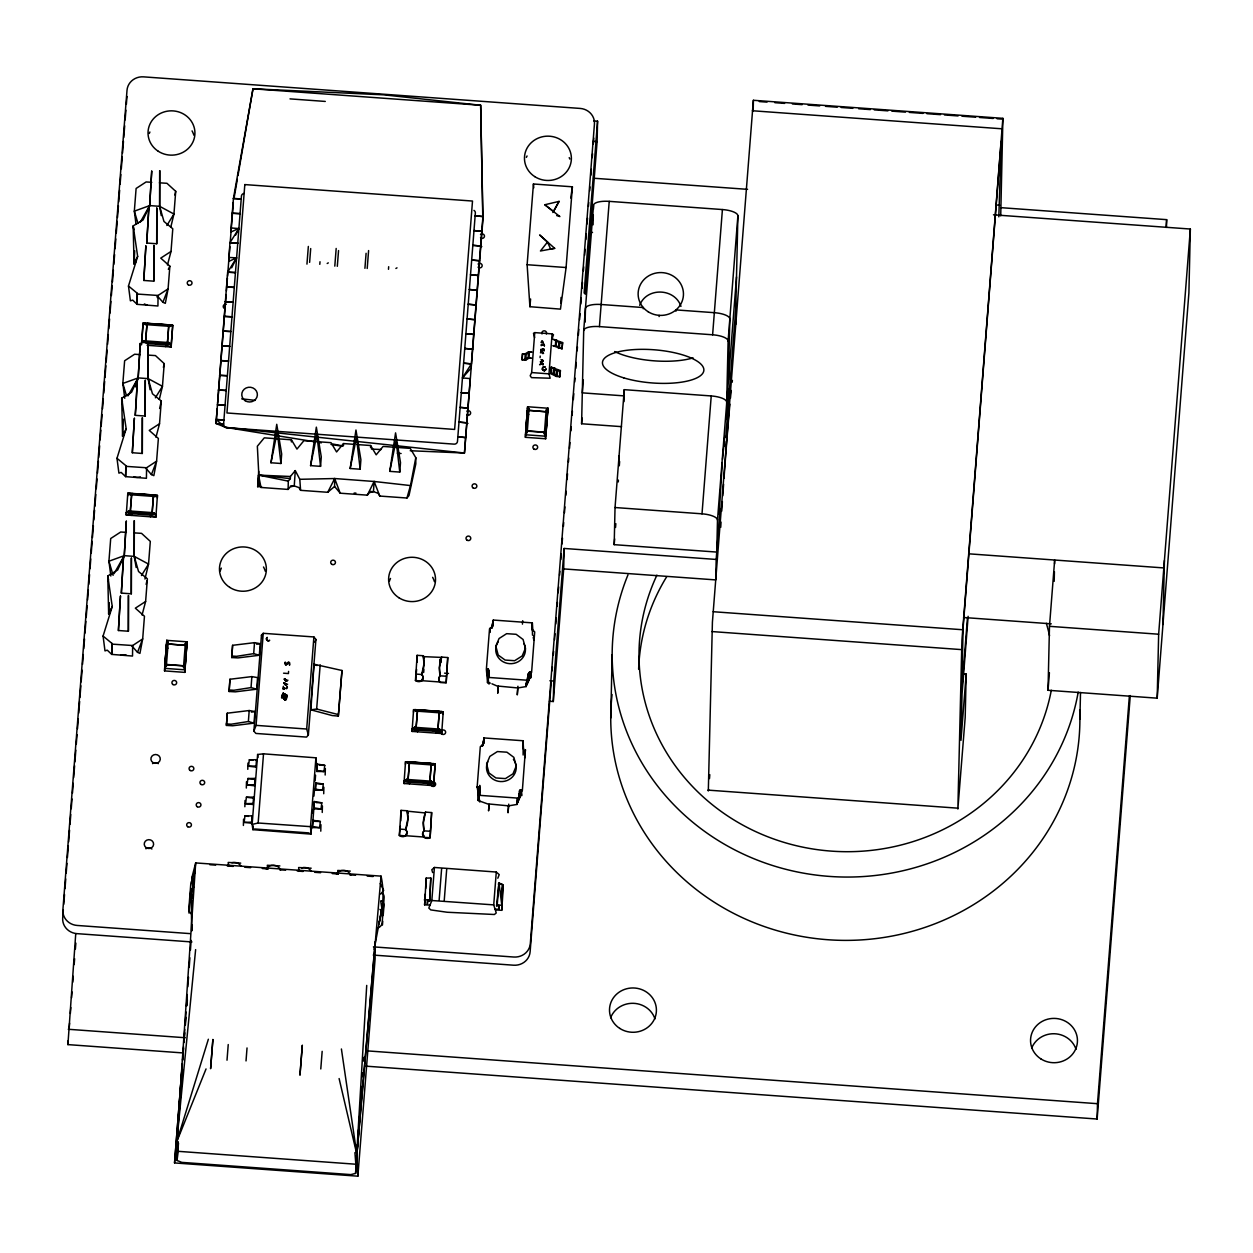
<?xml version="1.0" encoding="UTF-8"?>
<svg xmlns="http://www.w3.org/2000/svg" width="1253" height="1253" viewBox="0 0 1253 1253"><rect width="100%" height="100%" fill="white"/><g stroke="black" fill="none" stroke-linecap="round" stroke-linejoin="round"><path stroke-width="1.5" d="M520.214 790.126L518.601 798.161L479.617 795.342C479.695 771.535 480.212 797.268 478.301 800.573L489.093 804.442L488.56 810.879L489.109 803.987L508.593 805.851L516.972 804.442L520.277 790.095L519.306 791.176M490.33 683.104L487.527 682.681L489.234 670.731M128.386 631.23L128.448 595.567L128.386 631.23L118.408 630.51L120.46 596.036L118.408 630.51M131.314 593.812L131.377 558.149L131.314 593.812L121.337 593.092L123.389 558.619L121.337 593.092M142.294 453.461L142.356 417.797L142.294 453.461L132.317 452.74L134.384 418.283L132.317 452.74M145.223 416.043L145.285 380.379L145.223 416.043L135.246 415.323L137.313 380.849L136.091 403.967M153.79 281.173L153.853 245.51L153.79 281.173L143.813 280.453L145.865 245.98L143.813 280.453M156.719 243.755L156.782 208.076L156.719 243.755L146.742 243.035L148.794 208.562L146.742 243.035M520.982 790.502L521.812 795.592L520.715 794.324L521.029 790.063M530.207 672.61L531.037 677.716L529.941 676.432L530.254 672.172M227.294 713.192L226.433 725.424L232.666 725.769L253.999 723.138L254.939 711.563L249.206 710.529L227.294 713.192L226.433 725.424M229.957 679.251L229.095 691.499L235.313 691.844L256.661 689.197L257.585 677.622L251.869 676.604L229.957 679.251L229.095 691.499M232.604 645.311L231.742 657.559L237.976 657.903L259.308 655.272L260.248 643.697L254.516 642.664L232.604 645.311L231.742 657.559M543.003 363.809L543.003 365.046C543.426 361.068 538.508 365.641 539.683 364.717L542.878 363.574M447.744 657.559L446.178 682.744L440.069 682.368L439.145 681.225L438.863 678.045L440.21 675.837L439.396 667.677L441.667 657.073L447.744 657.559L446.178 682.744M489.281 671.451L487.354 668.773L488.247 669.118M524.631 758.175L525.43 749.654L522.36 790.455L517.332 803.126L521.514 793.979L520.324 790.079M533.903 635.569L533.856 640.283L533.245 637.323M357.074 444.549L370.637 445.52L376.182 454.823L383.105 446.428L410.248 448.386L415.792 457.69L415.808 463.908L408.995 495.53L406.943 498.021L379.8 496.063L378.155 493.306L373.457 491.63L369.384 492.664L367.333 495.154L340.189 493.196L334.598 486.462L334.692 478.536L299.812 479.304L295.269 470.595L290.398 476.5L290.351 478.646L288.3 481.136L288.112 489.422L260.984 487.464L259.324 484.707L257.351 446.225L264.273 437.845L291.416 439.803L296.961 449.091L303.884 440.696L331.027 442.669L336.571 451.957L343.494 443.562L353.189 444.267M425.581 812.101L423.31 822.688L424.109 830.864C420.1 834.905 424.892 840.277 430.108 837.771L431.643 812.586L425.581 812.101L424.642 813.103M431.643 812.586L430.108 837.771M122.716 561.046L124.266 555.659L126.318 521.201L124.266 555.659L117.657 570.005L107.774 575.957L112.253 606.499L103.075 636.07L111.909 643.369L111.721 654.395L132.52 656.055L132.661 645.53L142.685 638.936L144.455 616.241L135.34 608.175L145.614 601.503L147.384 578.823L138.55 571.509L134.243 556.379L134.306 520.715L134.243 556.379L136.185 567.499M135.59 386.864L138.175 377.905L140.242 343.432L138.175 377.905L131.565 392.236L121.698 398.188L126.161 428.745L116.983 458.3L125.833 465.615L125.629 476.626L146.429 478.301L146.57 467.761L156.594 461.167L158.379 438.472L149.248 430.406L159.523 423.749L161.308 401.054L152.459 393.755L148.152 378.625L148.214 342.946L148.152 378.625L150.094 389.746M148.12 210.974L149.671 205.602L151.723 171.144L149.671 205.602L143.061 219.948L133.178 225.9L137.658 256.442L128.479 286.013L137.313 293.312L137.125 304.338L157.925 305.998L158.066 295.473L168.09 288.879L169.86 266.184L160.744 258.118L171.019 251.446L172.789 228.766L163.955 221.452L159.648 206.322L159.711 170.659L159.648 206.322L161.261 215.594M962.273 673.754L966.173 674.036L965.186 717.515L957.856 809.031L961.928 640.173L1002.87 118.33L753.366 100.287L712.409 622.146L708.321 790.972L708.556 789.437M1000.724 215.876L1002.901 118.346M427.68 900.437L427.383 904.039L427.492 900.891L429.716 900.97L430.797 878.008L426.177 878.118L425.722 888.487M111.909 643.369L111.721 654.395L107.257 650.15L104.986 650.887L103.075 636.07M125.833 465.615L125.629 476.626L121.165 472.397L118.91 473.133L116.983 458.3M137.313 293.312L137.125 304.338L132.661 300.093L130.39 300.83L128.479 286.013M182.922 1052.927L67.913 1044.61L75.744 933.642M127.728 495.875L127.79 493.322L130.14 493.228L130.03 494.7L154.98 496.517L157.424 495.468L157.361 498.021M128.761 510.911L128.636 512.649L128.761 510.911L153.712 512.712L155.92 514.623L155.873 517.176L126.24 515.03L126.287 512.477L128.761 510.911L131.816 513.699L150.532 515.046L150.407 516.784M131.69 515.422L131.816 513.699M147.102 345.295L171.175 347.034L172.726 325.326L170.283 326.375L145.332 324.574L145.442 323.102L143.093 323.18L141.542 344.888M143.938 342.257L144.064 340.785L169.014 342.586L171.222 344.481L171.175 347.034L165.835 344.92L147.118 343.557L144.064 340.785L141.605 342.335L143.093 323.18L172.726 325.326L171.222 344.481L141.605 342.335L143.938 342.257L144.064 340.785M153.586 514.184L153.712 512.712L153.586 514.184L155.92 514.623L126.287 512.477L128.636 512.383M155.09 495.045L154.98 496.517L155.09 495.045L157.424 495.468L155.873 517.176L150.517 515.312M168.889 344.058L169.014 342.586L168.889 344.058L171.222 344.481M170.392 324.903L170.283 326.375L170.392 324.903L172.726 325.326M184.817 672.375L184.88 669.822L164.613 668.35L166.351 666.001L168.2 642.429L166.633 642.57L166.806 640.361L187.073 641.818L184.817 672.375L164.55 670.903L164.785 665.891L166.508 665.86M164.785 665.891L166.351 666.001M166.743 642.914L166.806 640.361L168.2 642.429L166.633 642.303M185.068 667.348L183.502 667.238L185.35 643.666L187.073 641.818L184.88 669.822L183.502 667.238L185.068 667.348L184.88 669.822M186.901 643.776L185.35 643.666L186.901 643.776L187.073 641.818M470.157 382.619L470.251 378.625L462.451 377.905L471.394 363.887L482.922 216.55L480.651 105.252L383.653 94.836L252.981 88.791L233.418 198.507L231.1 227.983L238.9 228.547L229.957 242.722L228.704 261.438L236.598 257.867L227.654 272.183L216.033 423.514L226.464 427.68L454.134 444.142A3.132 2.96 1.3 0 0 457.486 441.416L475.357 213.041A3.132 2.96 1.3 0 0 473.994 210.379M231.1 227.983L231.022 231.977L238.9 228.391L235.611 235.047M244.116 822.36L251.571 823.205L251.602 822.172L244.116 822.36L244.946 815.938L252.104 815.844L252.072 816.862M245.572 803.643L253.043 804.489L253.059 803.471L245.572 803.643L246.402 797.237L253.56 797.127L253.545 798.145L246.402 797.237M247.045 784.942L254.5 785.772L254.531 784.754L247.045 784.942L247.875 778.52L255.032 778.411L255.001 779.444L247.875 778.52M248.501 766.225L255.972 767.071L255.988 766.037L248.501 766.225L249.331 759.804L256.489 759.71L256.473 760.728M291.369 441.933L291.416 439.803M312.389 827.591L312.921 820.245L320.376 821.498L319.546 827.7L312.389 827.591L314.378 801.528L321.833 802.797L321.019 808.999L313.861 808.89L314.378 801.528M312.921 820.245L312.89 821.263L320.376 821.498M315.317 790.173L315.85 782.812L323.305 784.08L322.475 790.283L315.317 790.173L315.85 782.812M316.79 771.456L317.307 764.095L324.762 765.364L323.947 771.566L316.79 771.456L317.307 764.095M343.447 445.708L343.494 443.562M370.59 447.666L370.637 445.52M405.486 764.361L405.533 761.793L407.883 761.714L407.773 763.187L432.724 764.988L435.167 763.938L433.616 785.647L403.983 783.501L404.046 780.948L406.505 779.397L431.455 781.199L433.663 783.094L433.616 785.647L428.275 783.532L409.559 782.17L406.505 779.397L406.379 781.12L406.505 779.397M409.433 783.908L409.559 782.17M413.537 712.252L413.6 709.684L415.949 709.605L415.824 711.077L440.774 712.879L443.233 711.829L443.17 714.382M414.555 727.288L414.445 729.011L414.555 727.288L439.505 729.089L441.729 730.985L441.667 733.538L412.049 731.407L412.096 728.839L414.555 727.288L417.625 730.06L436.326 731.423L436.216 733.146M417.5 731.799L417.625 730.06M431.33 782.671L431.455 781.199L431.33 782.671L433.663 783.094L435.167 763.938L432.833 763.516L432.724 764.988L432.833 763.516M439.396 730.562L439.505 729.089L439.396 730.562L441.729 730.985L412.096 728.839L414.445 728.76M440.899 711.406L440.774 712.879L440.899 711.406L443.233 711.829L441.667 733.538L436.326 731.674M498.334 686.096L497.786 692.987L498.334 686.096L517.818 687.96L526.197 686.55C526.244 671.404 537.271 662.947 526.558 685.234L530.739 676.087L529.549 672.188L530.583 671.906M545.681 438.769L544.35 433.632L546.198 410.06L547.921 408.227L545.681 438.769L525.399 437.313L525.634 432.285L527.2 432.395L529.048 408.823L527.654 406.755L547.921 408.227L547.859 410.78M525.634 432.285L527.2 432.395L525.461 434.76L545.728 436.216L545.916 433.757L544.35 433.632L545.916 433.757M527.591 409.308L527.654 406.755L527.482 408.713L529.048 408.823L527.482 408.964M549.394 701.241L553.293 701.523L553.763 681.052L564.132 548.454L716.183 559.449L715.714 579.904L563.678 568.909L564.132 548.454M621.519 426.646L581.596 423.765L583.71 330.588L593.515 205.351A15.631 5.106 4.5 0 1 609.224 201.357L722.417 209.549A15.631 5.106 4.5 0 1 737.892 215.782L735.777 308.974M585.135 322.099L585.449 308.489A15.631 5.106 4.5 0 1 601.158 304.495L643.259 307.549L643.228 308.771M593.076 224.804L593.295 215.077M593.421 209.235L593.515 205.351M585.167 294.22L597.101 141.636L597.571 121.165L593.671 120.883M675.978 311.198L676.009 309.914L714.351 312.686A15.631 5.106 4.5 0 1 729.826 318.92L728.416 381.194L717.483 520.058L716.763 552.072L614.189 544.663L615.035 507.528L624.26 389.667L711.234 395.948A15.631 5.106 4.5 0 1 726.709 402.197M610.728 718.047L612.169 654.724M618.857 464.91L619.06 455.967M623.978 401.68L624.26 389.667M659.094 316.555L659.109 315.349M726.677 403.294L728.103 341.02L737.892 215.782M727.132 419.473L727.836 388.555M735.699 324.527L736.169 304.056L725.753 437.031M753.194 110.812L753.398 100.303M998.829 216.847L1001.178 141.276L963.134 627.502L961.693 691.437L967.457 617.776M993.472 214.811L1190.35 229.033L1188.893 292.983L1157.192 698.172L1048.025 690.278L1049.481 626.328L1054.666 560.028L1054.587 563.897M1054.18 581.345L1054.415 571.65M1079.898 719.347L1080.509 692.486M366.142 1066.178L1097.127 1119.023L1097.487 1103.689L1129.392 695.822M1166.48 227.326L1166.653 219.651L1000.975 207.669M1157.192 698.172L1158.649 634.222L1190.35 229.033M1162.956 624.495L1164.413 560.545M243.395 825.461L243.552 819.211M244.852 806.76L245.024 800.51M246.324 788.043L246.481 781.794M247.781 769.326L247.953 763.077M320.784 831.178L320.94 824.709M322.24 812.461L322.413 805.992M323.713 793.744L323.869 787.276M325.169 775.027L325.341 768.559M529.064 358.092L529.22 352.375L531.914 352.062L528.609 351.764L525.258 353.8L522.501 353.753L522.047 359.564L525.727 360.128L529.064 358.092L531.444 358.201L528.171 357.622L524.882 359.58L522.047 359.564M553.309 374.052L553.466 368.1L551.21 367.16L550.74 373.613L556.238 376.401L559.825 376.855L560.389 370.575L551.21 367.16L550.74 373.613M555.486 346.047L555.659 340.111L553.309 339.328L562.581 342.586L562.017 348.851L552.824 345.687L556.128 345.577L559.371 348.036L562.127 348.381M380.677 900.923L381.899 908.409L378.86 923.994C383.105 908.613 384.577 891.979 381.037 876.129L195.687 862.925L176.798 1141.593L177.127 1160.497L181.779 1162.377L350.84 1174.609L355.586 1173.403L357.387 1144.788M182.327 1063.907L174.543 1162.925L357.857 1176.175L375.117 958.733L374.96 941.974M408.353 812.774L407.1 810.754L401.023 810.378L400.741 820.903M496.266 909.929L501.701 910.336L502.641 884.602L498.945 882.942L496.58 905.794L498.835 906.044L498.71 909.224L494.919 909.161M178.177 1141.593L177.127 1160.497L178.49 1143.034M423.201 655.726L424 663.777L421.728 674.506C425.519 678.86 420.569 684.013 415.448 680.536L417.124 655.335L423.201 655.726L424.454 657.747M417.124 655.335L417.233 662.054M407.1 810.754L407.898 818.804L405.627 829.533C409.433 833.903 404.453 839.04 399.331 835.532L401.023 810.378M284.4 699.581C283.131 696.229 285.308 702.541 286.42 699.096L284.917 699.988M618.277 481.935L618.371 480.071M542.894 341.677L542.674 341.286M724.767 441.463L724.547 445.817M109.215 602.662L108.651 614.08L110.186 612.733L110.452 609.444M123.405 419.207L122.575 436.31L124.094 434.963L124.36 431.674M134.713 250.71L134.055 264.023L135.59 262.676L135.841 259.387M560.764 303.289L561.062 297.447M338.326 716.089L341.975 670.48L314.017 664.231L310.885 709.824L332.139 715.541L338.326 716.089L341.975 670.48M366.722 985.406L355.586 1173.403M290.398 485.992L294.251 485.913L298.934 487.574L300.579 490.33L327.722 492.288L334.692 478.536L374.13 481.481L373.457 491.63L369.588 491.505M523.143 755.026L523.081 740.758L484.097 737.939L482.389 746.146M532.494 635.224L532.306 622.866L493.322 620.047L491.615 628.254M559.371 348.036L559.762 342.194M261.517 486.634L257.679 486.712L258.713 471.316M295.269 470.595L294.251 485.913L290.163 486.947L288.112 489.422M524.882 359.58L525.258 353.8M429.983 905.073L424.61 904.838L425.347 893.937M501.701 910.336L503.189 888.675L502.641 884.602L498.271 884.085M182.311 1064.189L174.543 1162.925M182.578 1060.32L183.549 1046.772M183.956 1040.977L184.786 1029.371M185.209 1023.56L186.024 1011.954M186.446 1006.143L187.277 994.537M187.825 986.8L188.514 977.121M189.203 967.441L189.892 957.778M190.44 950.04L191.129 940.361M399.331 835.532L400.349 826.338M559.934 376.37L557.209 376.041L557.632 370.215M246.027 1060.931L247.029 1047.947M508.593 805.397L508.045 812.79L508.718 804.144M517.818 687.505L517.27 694.914L517.943 686.252M518.601 798.161L519.588 790.706M527.811 680.269L528.421 673.55L527.811 680.269L488.827 677.45L488.435 669.243L488.827 677.45M164.895 664.67L166.524 643.838L186.791 645.499L166.524 643.838L164.895 664.67L185.178 665.923L186.728 645.295M226.307 723.921L231.225 724.203L248.376 721.524L249.206 710.529M228.954 689.98L233.888 690.262L251.039 687.584L251.869 676.604M231.617 656.039L236.535 656.337L253.686 653.643L254.516 642.664M362.023 1086.508L356.886 1154.577L357.857 1176.175M364.231 1057.328L363.934 1061.213L364.247 1057.25M528.171 357.622L528.609 351.764M525.743 431.063L527.372 410.232L547.639 411.908L546.026 432.332L525.743 431.063L527.372 410.232L547.639 411.908M517.411 798.678L516.972 804.442L517.458 798.881M526.495 682.713L526.197 686.55L526.526 682.854M547.577 411.704L546.026 432.332L525.821 430.719M556.128 345.577L556.583 339.704M619.295 465.834L619.624 461.527M152.02 514.341L153.524 494.982L131.769 493.384L130.202 512.555L152.02 514.341L153.524 494.982L131.69 493.604M167.338 344.199L168.826 324.84L147.071 323.258L145.505 342.414L167.338 344.199L168.826 324.84L146.993 323.462M212.885 1039.457L210.598 1068.699L212.885 1039.63M257.679 486.712L258.572 475.106L290.398 476.5M253.873 731.157L256.082 725.362L263.24 633.313L313.892 636.947L315.913 639.469L308.363 734.963L306.546 737.093L255.91 733.444L253.873 731.157L261.485 635.114L263.24 633.313M311.574 826.51L310.979 834.106L252.902 829.674L253.2 825.837M252.902 829.674L252.135 824.411L258.149 823.002L263.522 753.836L315.913 757.814L316.461 763.797M312.608 813.197L312.905 809.407M313.939 796.094L314.393 790.392M315.129 780.901L315.568 775.2M429.763 782.812L431.267 763.453L409.512 761.871L407.945 781.026L429.763 782.812L431.267 763.453L409.433 762.075M437.83 730.703L439.333 711.344L417.578 709.762L415.996 728.917L437.83 730.703L439.333 711.344L417.5 709.965M496.282 872.041L493.729 904.885L496.219 912.951L494.418 914.502L447.149 912.247L430.766 909.913L428.824 908.049L431.831 900.515L434.415 867.468L496.282 872.041L499.211 874.625L497.817 878.228M439.161 899.983L441.604 868.846M444.251 900.359L446.694 869.222M522.156 360.065L522.501 353.753M552.103 333.878L549.002 373.848L550.145 378.218L531.507 377.639L530.176 375.759L531.648 372.564L534.749 332.609L552.103 333.878L553.481 334.739L552.025 338.905M559.825 376.855L560.389 370.575M562.017 348.851L562.581 342.586M722.261 462.576L719.191 514.325L719.942 508.514M63.308 910.179L62.697 917.979A15.443 14.582 1.3 0 0 76.95 933.642L191.96 941.958M63.762 904.321L64.529 894.564M64.984 888.706L65.751 878.948M66.205 873.106L66.973 863.348M67.427 857.491L68.335 845.791M68.649 841.891L69.557 830.175M70.027 824.317L70.779 814.56M71.249 808.718L72.001 798.96M72.47 793.102L73.222 783.344M73.692 777.486L74.6 765.787M74.914 761.887L75.822 750.171M76.276 744.329L77.044 734.571M77.498 728.713L78.266 718.956M78.72 713.098L79.644 701.398M79.941 697.498L80.865 685.783M81.163 681.883L82.087 670.183M82.541 664.325L83.309 654.567M83.763 648.709L84.531 638.967M84.985 633.11L85.893 621.394M86.206 617.494L87.115 605.794M87.585 599.936L88.336 590.179M88.806 584.321L89.558 574.579M90.028 568.721L90.78 558.963M91.25 553.106L92.158 541.406M92.471 537.506L93.38 525.79M93.834 519.932L94.601 510.175M94.915 506.275L95.823 494.575M96.277 488.717L97.045 478.959M97.499 473.117L98.423 461.402M98.721 457.502L99.645 445.786M100.099 439.944L100.867 430.186M101.164 426.286L102.088 414.571M102.542 408.713L103.31 398.971M103.764 393.113L104.672 381.398M104.986 377.498L105.894 365.798M106.207 361.898L107.116 350.182M107.586 344.324L108.338 334.582M108.807 328.725L109.559 318.967M110.029 313.109L110.937 301.409M111.392 295.551L112.159 285.794M112.472 281.894L113.381 270.194M113.835 264.336L114.603 254.578M115.057 248.721L115.824 238.963M116.278 233.121L117.202 221.405M117.5 217.505L118.424 205.79M118.722 201.89L119.646 190.19M120.1 184.332L120.868 174.574M121.322 168.732L122.246 157.017M122.543 153.117L123.467 141.401M123.765 137.501L124.689 125.801M125.143 119.943L125.911 110.186M126.365 104.328L126.819 98.486A15.443 14.582 1.3 0 1 127.117 96.512M67.913 1044.61L68.21 1040.71M69.134 1029.011L69.588 1023.153M70.356 1013.395L70.81 1007.537M71.578 997.78L72.032 991.922M72.799 982.164L73.254 976.322M74.162 964.606L74.632 958.749M75.384 948.991L75.853 943.133M157.424 495.468L127.79 493.322L126.24 515.03L131.816 513.949M135.246 415.323L135.982 405.894M130.14 493.228L130.03 494.7L127.79 493.322M145.442 323.102L145.332 324.574L143.093 323.18M159.366 182.813L166.947 183.298L175.718 191.333L173.948 214.028L170.8 227.138M147.885 355.1L155.45 355.586L164.237 363.636L162.451 386.316L159.319 399.425M165.709 346.642L165.835 345.17M164.55 670.903L166.806 640.361M217.176 408.776L216.033 423.514L223.739 424.078M217.615 403.262L226.12 294.596M226.401 290.915L227.419 278.009M227.56 276.177L229.863 246.7M230.145 243.019L233.324 202.5M188.952 913.061L190.613 891.87A6.249 5.905 1.3 0 1 193.745 887.187M182.64 1060.022L183.549 1048.369M184.019 1042.543L184.771 1032.832M185.381 1025.079L185.992 1017.311M186.916 1005.658L187.37 999.831M270.961 462.764L276.741 424.297L281.674 454.056L280.938 463.485L270.961 462.764L277.258 431.831L280.938 463.485M227.012 1060.21L228.234 1044.548M251.571 823.205L252.104 815.844M253.043 804.489L253.56 797.127M254.5 785.772L255.032 778.411M255.972 767.071L256.489 759.71M252.135 824.411L257.632 754.478L263.522 753.836M306.954 264.117L308.348 246.434M309.616 262.363L310.697 248.564M281.8 695.681L283.053 695.822L281.8 695.681L281.612 697.952L286.483 698.297M283.836 693.52C283.256 697.028 283.93 691.249 286.31 695.368L283.851 693.661L285.026 694.507M319.797 264.336L320.001 261.752M288.582 671.404L288.425 673.55L283.554 673.19M310.572 465.63L316.351 427.148L321.285 456.922L320.549 466.351L310.572 465.63L316.868 434.697L320.549 466.351M334.802 266.137L336.18 248.454M337.308 266.309L338.545 250.569M308.363 734.963L306.687 729.027L313.892 636.947M310.979 834.106L310.525 826.651L315.913 757.814M364.921 268.314L366.095 253.294M350.167 468.497L355.962 430.014L360.895 459.788L360.159 469.217L350.167 468.497L356.478 437.563L360.159 469.217M367.207 268.471L368.601 250.569M320.784 1068.95L322.162 1051.345M388.477 269.301L388.681 266.717M389.777 471.363L395.572 432.88L400.506 462.655L399.77 472.083L389.777 471.363L396.089 440.429L399.77 472.083M357.685 1140.888L358.593 1129.219M359.063 1123.393L359.674 1115.609M360.284 1107.824L360.88 1100.04M361.49 1092.271L361.96 1086.429M356.494 1161.75L356.948 1155.939M382.431 925.106L382.745 921.268M383.183 915.489L383.951 905.856A6.249 5.905 1.3 0 0 381.57 900.766M435.167 763.938L405.533 761.793L403.983 783.501L409.559 782.436M407.883 761.714L407.773 763.187L405.533 761.793M443.233 711.829L413.6 709.684L412.049 731.407L417.609 730.327M405.518 835.908L399.691 835.406M415.949 709.605L415.824 711.077L413.6 709.684M421.603 681.037L415.448 680.536M428.15 785.255L428.26 783.783M440.069 682.368L446.005 682.462M429.716 900.97L430.797 878.008M470.251 378.625L464.456 453.022L410.217 450.735M482.013 745.441L480.306 746.663L477.142 787.182L479.805 802.03M478.912 787.009L478.301 800.573L477.832 790.815L478.881 787.448M488.137 669.133L487.527 682.681L486.368 669.29L489.531 628.787L491.223 627.549M479.617 795.342L479.601 787.589M481.528 745.723L483.407 743.922L484.097 737.939L482.624 745.88M527.121 264.712L533.433 183.987L572.402 186.807L566.09 267.531L560.467 309.131L529.909 306.703L527.121 264.712L566.09 267.531M525.727 360.128L526.182 354.27L529.22 352.375M525.399 437.313L527.654 406.755M497.237 904.65L498.945 882.942L501.842 905.418L497.237 904.65L496.58 905.794M540.09 357.653L540.215 356.071M541.296 342.335L541.954 341.082L541.296 342.335L543.285 342.476M522.438 624.151L522.705 620.705M532.415 629.726L534.718 631.904L531.585 672.563L530.677 671.906M551.195 682.509L530.129 951.779A15.443 14.582 1.3 0 1 513.589 965.202L373.237 955.068M552.119 670.809L552.416 666.894M553.34 655.194L553.638 651.294M554.562 639.578L555.016 633.736M555.784 623.978L556.238 618.121M557.146 606.421L557.46 602.505M558.227 592.763L558.681 586.905M559.59 575.19L559.903 571.29M560.811 559.59L561.281 553.732M562.033 543.974L562.503 538.117M563.411 526.417L563.709 522.517M564.476 512.759L564.931 506.901M565.855 495.201L566.152 491.301M567.076 479.586L567.531 473.728M568.455 462.028L568.752 458.128M569.52 448.37L569.974 442.513M570.898 430.813L571.196 426.913M572.12 415.197L572.417 411.297M573.341 399.582L573.796 393.74M574.704 382.024L575.017 378.124M575.785 368.366L576.239 362.509M577.147 350.809L577.461 346.909M578.369 335.193L578.839 329.351M579.591 319.593L580.061 313.736M580.812 303.978L581.282 298.12M582.034 288.378L582.504 282.52M583.412 270.805L583.726 266.905M584.634 255.205L585.088 249.347M585.856 239.589L586.31 233.731M587.077 223.989L587.532 218.132M588.456 206.416L588.753 202.516M589.677 190.816L589.975 186.916M590.899 175.201L591.353 169.343M592.262 157.643L592.575 153.743M593.342 143.985L593.797 138.128M584.117 293.061L597.571 121.165M553.293 701.523L563.678 568.909M583.303 379.957L582.3 392.862L624.119 395.885M581.596 423.765L582.05 417.985M583.71 330.588A15.631 5.106 4.5 0 1 599.42 326.594L609.224 201.357M614.189 544.663L614.643 538.931M615.536 527.466L615.834 523.66M728.103 341.02A15.631 5.106 4.5 0 0 712.612 334.786L722.417 209.549M717.483 520.058A15.631 5.106 4.5 0 0 702.009 513.824L711.234 395.948M728.432 380.098L736.513 276.96M716.183 559.449L719.802 513.072M709.496 778.567L709.793 774.667M968.13 616.319L962.038 694.303L960.988 740.335L966.173 674.036M1048.025 690.278L1049.403 672.72M1166.042 227.451L1166.653 219.651M1097.127 1119.023L1130.269 695.556M182.656 1069.655L176.798 1141.593L206.04 1068.934M310.885 709.824L316.649 709.026L320.188 664.842M498.71 909.224L498.992 905.606M557.209 376.041L554.374 373.77L554.844 367.928M556.238 376.401L556.708 370.559L553.466 368.1M722.527 459.318L724.767 436.404L724.876 437.532M131.769 493.384L130.202 512.555L151.958 513.996M147.071 323.258L145.505 342.414L167.26 343.855M409.512 761.871L407.945 781.026L429.701 782.467M417.578 709.762L415.996 728.917L437.767 730.374M191.834 930.744L192.304 925.153M492.742 625.733L493.322 620.047L491.646 628.113M483.517 743.624L484.097 737.939M531.945 628.567L532.306 622.866L532.713 631.073M522.72 746.459L523.081 740.758L523.488 748.965M558.431 348.412L558.916 342.57L555.659 340.111M379.91 909.333L382.447 912.121L381.899 908.409L374.835 945.858L356.886 1154.577L339.109 1078.551M415.667 680.363L416.607 669.384M547.921 408.227L547.749 410.185L546.198 410.06L547.749 410.436M381.037 876.129L356.886 1154.577L341.411 1048.98M424.61 904.838L426.177 878.118M529.909 306.703L530.599 299.013M195.625 949.617L176.798 1141.593L208.358 1039.238M423.655 672.532L423.749 671.702A34.974 33.048 1.3 0 0 423.843 669.353M191.662 930.76L191.27 899.215L195.687 862.925L191.772 877.961L193.228 891.384M284.854 663.495L285.183 662.289L284.854 663.495C285.919 666.627 287.704 660.065 289.537 662.759M528.359 674.067L529.502 672.203L528.797 672.861M570.726 198.052L572.402 186.807M234.327 196.721L237.318 179.383M237.992 175.53L252.981 88.791L480.651 105.252L482.844 220.544L464.456 453.022L318.528 437.328M492.915 625.028L492.147 626.766M483.689 742.919L483.423 743.89M544.522 345.64L543.066 343.886M543.363 348.804L544.241 349.853C543.003 353.346 545.525 348.193 542.69 348.835M500.746 895.331L502.641 884.602M284.932 662.9L285.668 664.497L288.989 662.32L289.584 665.218L289.694 663.072M406.943 498.021L410.483 485.569L415.792 457.69M374.083 949.241L374.835 945.858M174.887 195.061L175.718 191.333M163.391 367.348L164.237 363.636M159.632 408.494L161.308 401.054M146.131 584.399L146.977 580.687M540.466 352.892C540.951 349.712 544.679 356.432 541.672 352.171L540.638 352.124M287.407 687.505L287.031 686.691L286.718 688.68M144.956 579.058L148.543 564.085L150.313 541.39L141.542 533.355L133.961 532.87M542.737 345.248L543.348 344.309L544.178 345.17M542.345 350.182L542.972 349.242L543.786 350.104M492.225 627.69L493.024 624.495L491.818 627.659M167.463 264.978L171.019 251.446M155.967 437.281L159.523 423.749M142.059 615.051L145.614 601.503M283.194 686.644L283.444 686.299M192.179 904.87L191.145 898.323L192.179 894.861M488.106 669.572L486.947 674.459L487.84 672.986L487.057 672.939L489.03 684.138M482.593 745.535L484.191 740.774M439.881 681.46L439.819 681.945A34.99 11.434 4.5 0 1 439.96 676.009L440.132 675.633M429.763 837.662L423.968 837.396L423.498 835.015A34.974 33.048 1.3 0 0 423.78 836.487L423.718 836.973A34.974 11.434 4.5 0 1 423.859 831.037L424.031 830.645M284.776 688.132L283.053 688.007L284.776 688.132L284.133 688.602M488.388 669.212L487.057 672.939L488.513 678.922M162.906 302.286L168.09 288.879L165.318 303.351L162.906 302.286L157.064 295.614M151.425 474.574L156.594 461.167L153.837 475.654L151.425 474.574L145.567 467.902M137.517 652.343L142.685 638.936L139.929 653.408L137.517 652.343L131.659 645.671M541.327 344.356L541.28 345.671L541.891 344.34M540.936 349.305L540.889 350.621L541.515 349.289M314.816 642.194L315.913 639.469M137.658 256.442L134.055 264.023L133.178 225.9L133.914 229.738M126.161 428.745L122.575 436.31L121.698 398.188L122.418 402.025M112.253 606.499L108.651 614.08L107.774 575.957L108.51 579.794M639.672 305.293C646.626 287.031 674.772 287.939 680.974 306.358M231.664 267.844L236.598 257.867L228.798 257.445M168.325 269.301L169.86 266.184M367.333 495.154L374.13 481.481L410.483 485.569M191.27 899.215L192.821 896.13M492.46 626.328L490.628 627.91M483.251 744.219L482.107 745.378M440.461 661.976A34.99 11.434 4.5 0 1 441.416 657.449L441.354 657.935A34.974 33.064 1.3 0 0 440.022 675.022L440.101 675.43M408.133 812.57A34.974 11.434 4.5 0 0 407.335 811.177L425.268 812.946A34.974 33.048 1.3 0 0 423.921 830.05L424 830.457M545.541 370.011L546.214 368.758L544.288 370.888L542.298 369.4L543.395 366.957L545.368 367.098A1.958 1.848 1.3 0 0 542.753 367.442A1.958 1.848 1.3 0 0 542.909 369.933A1.958 1.848 1.3 0 0 545.541 370.011L544.288 370.888M559.057 201.388L553.528 211.538L544.82 204.74L559.057 201.388L552.839 212.509M140.383 221.985L149.671 205.602L159.648 206.322L173.948 214.028L166.868 225.493M127.963 395.901L138.175 377.905L148.152 378.625L162.451 386.316L155.372 397.796M114.039 573.67L124.266 555.659L134.243 556.379L148.543 564.085L141.464 575.55M284.682 678.609L286.185 680.63L287.939 680.222M284.368 682.572L285.888 684.608L287.626 684.185M194.575 873.294L191.772 877.961L194.325 880.655M544.335 346.032L543.755 343.855M380.74 894.078L383.653 890.366L380.27 883.522M547.483 242.064L540.45 250.992L554.672 248.345L539.636 234.953L547.483 242.064L550.6 248.955L554.672 248.345M542.847 360.394L542.847 361.537L540.826 362.164C539.354 363.119 546.01 360.284 541.014 359.658L542.925 360.707M327.722 492.288L334.598 486.462M462.451 377.905L471.3 367.881M441.463 657.402L423.373 656.635A34.974 33.048 1.3 0 1 422.042 673.722L421.979 674.709A34.974 11.434 4.5 0 1 421.838 680.645L421.901 680.16A34.974 33.048 1.3 0 0 422.418 678.656M542.894 344.638L544.178 344.92M542.502 349.587L543.786 349.869M440.743 658.076L441.667 657.073M519.76 790.502L522.36 790.455M434.415 867.468L431.815 869.739L432.645 872.589M286.483 664.873C287.282 660.519 290.085 664.716 289.192 663.432L288.049 662.978L285.606 665.108M425.362 812.43L425.315 812.477A34.974 11.434 4.5 0 0 424.908 812.978M406.317 833.684A34.974 33.048 1.3 0 1 405.8 835.187L405.737 835.673A34.974 11.434 4.5 0 0 405.878 829.737L405.941 828.75A34.974 33.048 1.3 0 0 407.288 811.646L407.162 811.192M490.095 628.192L490.221 632.42M327.19 263.506L328.317 262.879M395.885 268.471L396.997 267.844M534.749 332.609L533.496 333.298L534.624 337.621M520.418 790.001L522.25 790.173M529.941 676.432L530.739 676.087M520.715 794.324L521.514 793.979M149.671 205.602L134.337 211.162L136.013 224.13M138.175 377.905L122.841 383.449L124.752 398.282M124.266 555.659L108.933 561.219L110.844 576.035M284.274 689.275L282.865 688.868L284.525 689.197M286.921 684.811L284.791 683.042M256.677 644.23L260.248 643.697M251.367 712.111L254.939 711.563M406.379 780.87L404.046 780.948L433.663 783.094M424.266 899.905L429.106 899.717M522.611 354.254L526.182 354.27M319.155 765.191L324.762 765.364M317.698 783.892L323.305 784.08M316.226 802.609L321.833 802.797M371.483 449.107L381.163 449.514M216.111 419.52L223.911 419.943L216.111 419.52L225.133 427.289L313.657 441.604M311.183 868.204L298.621 867.53L298.981 871.383M350.292 871.117L337.746 870.443L338.106 874.296M240.733 863.129L228.187 862.44L228.547 866.277M279.873 865.933L267.312 865.259L267.672 869.112M151.801 182.311L146.115 181.951L136.107 188.467L134.337 211.162L138.002 223.488M140.305 354.615L134.619 354.239L124.627 360.77L122.841 383.449L126.506 395.791M126.396 532.384L120.711 532.008L110.703 538.524L108.933 561.219L113.115 575.315M440.21 675.837L446.287 676.228M424.109 830.864L430.186 831.256M137.25 294.048L158.066 295.473M125.77 466.351L146.57 467.761M111.862 644.12L132.661 645.53M258.149 823.002L310.525 826.651M431.831 900.515L493.729 904.885M759.255 101.556L767.055 102.12M774.855 102.683L784.597 103.388M792.397 103.952L802.139 104.657M807.981 105.08L819.681 105.925M825.523 106.348L837.223 107.194M841.123 107.476L852.823 108.322M858.665 108.745L870.365 109.591M874.265 109.872L887.907 110.859M891.807 111.141L905.449 112.128M909.349 112.41L922.991 113.397M926.891 113.678L940.533 114.665M944.433 114.947L958.075 115.934M961.975 116.216L975.633 117.202M979.517 117.484L993.175 118.471M997.075 118.753L1002.917 119.176M752.364 110.75L1001.883 128.793M290.007 98.877L325.279 101.43M593.202 141.354L597.101 141.636M995.837 204.944L999.737 205.226M593.562 178.224L747.555 189.344M480.619 246.027L472.82 245.306L480.619 246.027A2.381 2.255 1.3 0 0 481.81 246.575M599.42 326.594L712.612 334.786M527.184 414.477L528.75 414.586M525.806 432.16L527.372 432.269M397.295 453.226L401.085 453.508M615.035 507.528L702.009 513.824M968.898 553.826L1163.833 567.922M963.557 617.494L1051.267 623.822M1049.481 626.328L1158.649 634.222M713.176 611.715L962.68 629.742M711.892 631.559L961.411 649.602M166.336 648.067L167.902 648.177M444.596 673.159L448.496 673.441M549.863 680.771L553.763 681.052M421.791 680.677L439.881 681.992M281.674 697.248L287.141 697.655M708.305 790.142L957.809 808.169M405.69 835.704L423.78 837.02M254.437 828.969L309.021 832.916M209.831 864.711L215.657 865.134M227.31 865.98L233.152 866.403M244.805 867.248L250.631 867.671M262.3 868.517L268.126 868.94M279.779 869.77L285.606 870.193M297.274 871.039L303.101 871.461M314.769 872.307L320.596 872.73M332.249 873.576L338.075 873.983M349.744 874.829L355.57 875.252M367.223 876.098L373.065 876.52M190.19 933.626L77.138 925.45A15.443 14.582 1.3 0 1 62.885 909.788L127.007 90.294A15.443 14.582 1.3 0 1 143.547 76.856L580.186 108.431A15.443 14.582 1.3 0 1 594.439 124.094L530.317 943.587A15.443 14.582 1.3 0 1 513.777 957.026L373.425 946.876M68.257 1029.277L185.209 1037.735M366.502 1050.828L1097.487 1103.689M531.648 372.564L549.002 373.848M256.082 725.362L306.687 729.027M177.409 1151.272L355.852 1164.225L354.912 1152.635M415.667 674.036L421.728 674.506M164.973 664.325L185.178 665.923M399.566 829.047L405.627 829.533M314.628 436.921L225.133 427.289A3.132 2.96 1.3 0 1 223.567 424.516L241.437 196.126A3.132 2.96 1.3 0 1 243.975 193.448M260.984 487.464L258.572 475.106L290.351 478.646M241.688 398.83L255.22 400.38M541.265 362.164L540.278 361.819M249.331 759.804L252.902 760.273M244.946 815.938L248.501 816.408M558.916 342.57L562.456 343.056M556.708 370.559L560.279 371.045M316.805 770.438L323.947 771.566M315.349 789.155L322.475 790.283M313.876 807.856L321.019 808.999M312.42 826.573L319.546 827.7M317.495 442.231L321.348 442.857M330.964 444.408L342.523 446.272M478.521 786.743L479.304 787.244M550.725 373.096L554.374 373.77M333 444.048L342.57 445.88M286.17 688.555L287.219 686.989M258.572 475.106L288.3 481.136M287.391 680.912L285.104 679.079M316.649 709.026L338.404 714.602M253.686 653.643L259.308 655.272M251.039 687.584L256.661 689.197M248.376 721.524L253.999 723.138M556.708 215.579L559.887 216.565L544.82 204.74M285.386 700.114L284.243 699.331M284.274 679.048L285.715 680.943L284.274 679.048L285.136 680.191M283.977 683.01L285.402 684.905L283.977 683.01L284.823 684.169M286.655 680.802L285.512 679.69M286.342 684.764L285.198 683.652M491.928 683.793L498.318 686.55M314.017 664.231L317.056 665.547M478.583 786.774L477.722 792.335L478.615 790.878L477.832 790.815L479.288 796.798M423.373 656.102L423.436 656.149A34.974 11.434 4.5 0 1 424.234 657.543M440.915 662.524L440.195 659.548M374.13 481.481L379.8 496.063M532.165 629.319L531.899 627.847M334.692 478.536L340.189 493.196M531.742 627.643L532.603 630.807M524.678 753.46L522.673 745.739M261.485 635.114L262.284 638.216M191.145 898.323L192.257 905.308M544.021 344.497L544.131 345.405M543.63 349.446L543.755 350.339M257.632 754.478L257.946 757.501M533.433 183.987L533.778 187.809M299.812 479.304L300.579 490.33M693.066 357.872A50.825 16.602 4.5 0 1 614.628 351.529M523.958 643.572A14.848 14.034 1.3 0 1 509.485 663.651A14.848 14.034 1.3 0 1 498.302 641.724M513.417 759.365A14.848 14.034 1.3 0 1 502.86 781.512A14.848 14.034 1.3 0 1 487.809 761.746M149.295 133.46A23.462 22.162 1.3 0 1 149.906 132.019M192.054 130.892A23.462 22.162 1.3 0 1 193.87 135.199M147.165 304.933A8.599 8.129 1.3 0 1 144.361 303.946M157.283 296.428A8.599 8.129 1.3 0 1 157.267 297.556M140.399 476.782A8.599 8.129 1.3 0 1 133.946 476.751M125.927 654.739A8.599 8.129 1.3 0 1 120.601 654.708M152.537 763.61A4.699 4.432 1.3 0 1 158.317 763.641M145.865 848.767A4.699 4.432 1.3 0 1 151.895 849.001M224.882 308.63A2.381 2.255 1.3 0 1 223.332 305.857A2.381 2.255 1.3 0 1 226.213 304.307M192.304 914.471A6.249 5.905 1.3 0 1 188.843 908.723L190.801 883.694A6.249 5.905 1.3 0 1 193.197 879.465M220.215 571.008A23.462 22.162 1.3 0 1 221.342 568.11M263.49 566.982A23.462 22.162 1.3 0 1 265.307 571.29M227.889 865.369A7.831 7.393 1.3 0 1 228.594 864.586M231.821 862.722A7.831 7.393 1.3 0 1 241.124 866.34M266.294 869.065A7.831 7.393 1.3 0 1 280.547 870.099M298.418 870.052A7.831 7.393 1.3 0 1 298.794 869.66M301.487 867.969A7.831 7.393 1.3 0 1 311.324 871.415M355.93 493.071A8.599 8.129 1.3 0 1 354.129 493.055M336.477 874.14A7.831 7.393 1.3 0 1 350.73 875.174M389.354 581.361A23.462 22.162 1.3 0 1 390.497 578.463M432.63 577.335A23.462 22.162 1.3 0 1 434.446 581.643M377.842 927.893A6.249 5.905 1.3 0 0 382.165 922.709L384.123 897.665A6.249 5.905 1.3 0 0 382.416 893.138M432.99 781.95A2.381 2.255 1.3 0 1 435.574 783.783A2.381 2.255 1.3 0 1 433.851 786.367A2.381 2.255 1.3 0 1 430.985 784.942M478.066 264.038A2.381 2.255 1.3 0 1 481.465 264.023A2.381 2.255 1.3 0 1 481.45 267.234A2.381 2.255 1.3 0 1 478.051 267.171M480.494 234.452A2.381 2.255 1.3 0 1 483.799 234.577A2.381 2.255 1.3 0 1 483.799 237.71A2.381 2.255 1.3 0 1 480.479 237.804M466.789 411.172A2.381 2.255 1.3 0 1 470 411.438A2.381 2.255 1.3 0 1 470 414.492A2.381 2.255 1.3 0 1 466.774 414.727M467.964 423.404A2.381 2.255 1.3 0 1 466.586 422.919M441.683 730.546A2.381 2.255 1.3 0 1 445.348 731.141A2.381 2.255 1.3 0 1 443.938 734.383A2.381 2.255 1.3 0 1 440.884 732.363M526.354 157.361A23.462 22.162 1.3 0 1 527.074 155.967M569.207 157.627A23.462 22.162 1.3 0 1 569.817 159.053M542.032 333.956A2.381 2.255 1.3 0 1 544.225 330.808A2.381 2.255 1.3 0 1 546.386 333.987M1078.191 692.11A234.593 221.671 1.3 0 1 784.973 869.081A234.593 221.671 1.3 0 1 627.972 574.861M638.638 669.18A207.747 196.314 1.3 0 1 666.643 576.803M1046.333 623.305A207.747 196.314 1.3 0 1 1049.56 635.741M1051.298 690.262A207.747 196.314 1.3 0 1 785.913 842.94A207.747 196.314 1.3 0 1 656.917 575.158M1079.694 709.981A234.593 221.671 1.3 0 1 837.724 940.251A234.593 221.671 1.3 0 1 612.075 694.522M590.382 231.868A23.462 22.162 1.3 0 1 592.528 232.51M587.892 246.778A23.462 22.162 1.3 0 1 590.038 247.217M1031.642 1048.197A23.462 22.162 1.3 0 1 1054.227 1033.741A23.462 22.162 1.3 0 1 1076.045 1049.341M610.603 1017.765A23.462 22.162 1.3 0 1 633.188 1003.308A23.462 22.162 1.3 0 1 654.99 1018.908M720.726 527.325A97.765 1.676 -85.9 0 1 721.039 522.094M721.744 511.114A97.765 1.676 -85.9 0 1 722.386 501.592M722.777 495.812A97.765 1.676 -85.9 0 1 723.592 484.159M723.999 478.38A97.765 1.676 -85.9 0 1 729.904 404.186M730.452 398.203A97.765 1.676 -85.9 0 1 731.219 390.497M732.144 382.29A97.765 1.676 -85.9 0 1 732.394 380.426M225.07 405.205L217.27 404.797L225.07 405.361M226.229 390.466L218.429 390.059L226.229 390.466M227.373 375.728L219.573 375.32L227.373 375.728M228.532 361.005L220.732 360.582L228.532 361.005M229.691 346.267L221.875 345.859L229.675 346.423M230.834 331.528L223.034 331.121L230.834 331.528M231.993 316.79L224.193 316.382L231.993 316.79M233.136 302.067L225.336 301.66L233.136 302.067M234.295 287.329L226.495 286.921L234.295 287.485M235.454 272.59L227.654 272.183L235.454 272.59M237.757 243.129L229.957 242.722L237.757 243.129M240.059 213.652L232.259 213.245L240.059 213.652M241.218 198.929L233.418 198.507L241.218 198.929M283.115 695.149L281.847 695.055L283.115 695.196L283.303 692.752L283.115 695.149M283.664 695.822L287.266 696.073L283.664 695.822M457.831 436.843L465.63 437.563L457.831 436.843M458.99 422.12L466.789 422.825L458.99 422.12M460.149 407.382L467.933 408.102L460.149 407.382M461.292 392.643L469.092 393.364L461.292 392.643M463.61 363.182L471.394 363.887L463.61 363.182M464.753 348.444L472.553 349.164L464.753 348.444M465.912 333.705L473.697 334.426L465.912 333.705M467.056 318.967L474.856 319.687L467.056 318.967M468.215 304.244L476.015 304.965L468.215 304.244M469.374 289.506L477.158 290.226L469.374 289.506M470.517 274.767L478.317 275.488L470.517 274.767M471.676 260.044L479.46 260.749L471.676 260.044M473.979 230.568L481.779 231.288L473.979 230.568M475.138 215.829L482.922 216.55L475.138 215.829M302.302 1045.378L299.984 1074.949L302.302 1045.378M363.057 1072.881L362.759 1076.781L363.025 1072.819M244.821 184.583L226.95 412.973L454.635 429.434L472.506 201.044L244.821 184.583M477.189 787.025L478.066 786.665L477.189 787.009M525.43 648.24L522.203 655.93L514.654 660.707L505.131 660.065L498.177 655.053L495.843 646.125L499.07 638.513L506.635 633.673L516.142 634.3L523.096 639.5L525.43 648.24M516.205 766.131L512.978 773.821L505.429 778.599L495.906 777.956L488.952 772.944L486.618 764.001L489.845 756.405L497.41 751.565L506.917 752.192L513.871 757.376L516.205 766.131M267.155 637.464L266.356 638.905L268.173 641.191L269.708 640.267A1.958 1.848 1.3 0 1 266.952 640.079A1.958 1.848 1.3 0 1 267.155 637.464M287.313 695.399L283.711 695.243L287.313 695.399M543.489 353.393L542.063 351.889L543.489 353.393M623.696 377.842A50.825 16.602 4.5 0 0 703.638 371.499A50.825 16.602 4.5 0 0 632.232 349.728A50.825 16.602 4.5 0 0 623.696 377.842M648.036 311.668A22.679 21.426 1.3 0 0 683.402 295.63A22.679 21.426 1.3 0 0 650.933 274.673A22.679 21.426 1.3 0 0 648.036 311.668M245.165 400.694A7.816 7.393 1.3 0 0 257.366 395.165A7.816 7.393 1.3 0 0 246.168 387.944A7.816 7.393 1.3 0 0 245.165 400.694M158.285 151.284A23.462 22.162 1.3 0 0 194.873 134.682A23.462 22.162 1.3 0 0 161.292 113.005A23.462 22.162 1.3 0 0 158.285 151.284M188.279 284.823A2.381 2.255 1.3 0 0 192.007 283.131A2.381 2.255 1.3 0 0 188.592 280.923A2.381 2.255 1.3 0 0 188.279 284.823M152.96 762.591A4.699 4.432 1.3 0 0 160.274 759.271A4.699 4.432 1.3 0 0 153.555 754.933A4.699 4.432 1.3 0 0 152.96 762.591M146.288 847.748A4.699 4.432 1.3 0 0 153.602 844.428A4.699 4.432 1.3 0 0 146.883 840.09A4.699 4.432 1.3 0 0 146.288 847.748M172.945 684.53A2.381 2.255 1.3 0 0 176.657 682.838A2.381 2.255 1.3 0 0 173.243 680.645A2.381 2.255 1.3 0 0 172.945 684.53M190.111 770.454A2.381 2.255 1.3 0 0 193.839 768.762A2.381 2.255 1.3 0 0 190.425 766.554A2.381 2.255 1.3 0 0 190.111 770.454M187.699 826.729A2.381 2.255 1.3 0 0 191.427 825.038A2.381 2.255 1.3 0 0 188.013 822.845A2.381 2.255 1.3 0 0 187.699 826.729M197.238 806.713A2.381 2.255 1.3 0 0 200.95 805.037A2.381 2.255 1.3 0 0 197.535 802.828A2.381 2.255 1.3 0 0 197.238 806.713M200.981 784.409A2.381 2.255 1.3 0 0 204.693 782.718A2.381 2.255 1.3 0 0 201.279 780.525A2.381 2.255 1.3 0 0 200.981 784.409M229.722 587.375A23.462 22.162 1.3 0 0 266.309 570.773A23.462 22.162 1.3 0 0 232.729 549.096A23.462 22.162 1.3 0 0 229.722 587.375M331.732 564.289A2.381 2.255 1.3 0 0 335.444 562.597A2.381 2.255 1.3 0 0 332.029 560.389A2.381 2.255 1.3 0 0 331.732 564.289M398.877 597.728A23.462 22.162 1.3 0 0 435.464 581.11A23.462 22.162 1.3 0 0 401.868 559.449A23.462 22.162 1.3 0 0 398.877 597.728M467.056 540.2A2.381 2.255 1.3 0 0 470.768 538.508A2.381 2.255 1.3 0 0 467.353 536.3A2.381 2.255 1.3 0 0 467.056 540.2M473.133 487.95A2.381 2.255 1.3 0 0 476.86 486.258A2.381 2.255 1.3 0 0 473.43 484.05A2.381 2.255 1.3 0 0 473.133 487.95M534.733 176.61A23.462 22.162 1.3 0 0 571.321 160.008A23.462 22.162 1.3 0 0 537.725 138.331A23.462 22.162 1.3 0 0 534.733 176.61M533.935 449.06A2.381 2.255 1.3 0 0 537.662 447.368A2.381 2.255 1.3 0 0 534.232 445.175A2.381 2.255 1.3 0 0 533.935 449.06M1040.804 1058.848A23.462 22.162 1.3 0 0 1077.392 1042.245A23.462 22.162 1.3 0 0 1043.812 1020.568A23.462 22.162 1.3 0 0 1040.804 1058.848M619.765 1028.415A23.462 22.162 1.3 0 0 656.353 1011.813A23.462 22.162 1.3 0 0 622.757 990.136A23.462 22.162 1.3 0 0 619.765 1028.415"/></g></svg>
